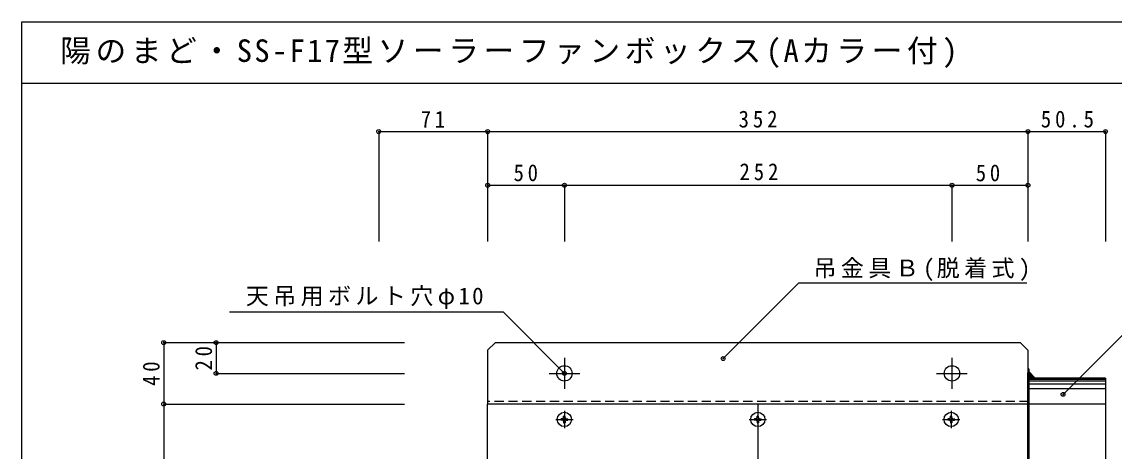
# Model space of a CAD drawing. Units: millimetres, scale not verified. Extents: x -2083 to 2037, y -682 to 723.
# Drawn here: x -2083 to -1372, y 444 to 723 of the extents above; entities that cross this region are included whole.
import ezdxf

# ---------------------------------------------------------------- set-up
doc = ezdxf.new("R2010")
doc.units = ezdxf.units.MM
doc.header["$LTSCALE"] = 5
doc.header["$PDMODE"] = 32
doc.header["$PDSIZE"] = 2.5
for name, pattern in [('CHAIN1', [8, 5, -1, 1, -1]), ('CHAIN2', [12, 9, -1, 1, -1]), ('DASHED1', [1.8, 1.2, -0.6])]:
    doc.linetypes.add(name, pattern=pattern)
doc.layers.add('0-0', color=4, linetype='Continuous')
doc.layers.add('F-0', color=2, linetype='Continuous')
doc.styles.add('ＭＳ ゴシック', font='')
doc.styles.get('ＭＳ ゴシック').set_extended_font_data('MS Gothic')

msp = doc.modelspace()

# ---------------------------------------------------------------- linework, layer by layer
at = {"layer": '0-0'}
for p, q in [((-1850.862, 651.871), (-1779.862, 651.871)), ((-1850.862, 651.871), (-1850.862, 580.228)), ((-1779.862, 651.871), (-1427.862, 651.871)), ((-1779.862, 651.871), (-1779.862, 580.228)), ((-1427.862, 651.871), (-1377.362, 651.871)), ((-1427.862, 651.871), (-1427.862, 580.228)), ((-1377.362, 651.871), (-1377.362, 580.228)), ((-1779.862, 616.929), (-1729.862, 616.929)), ((-1779.862, 616.929), (-1779.862, 580.228)), ((-1729.862, 616.929), (-1477.362, 616.929)), ((-1729.862, 616.929), (-1729.862, 580.228)), ((-1477.362, 616.929), (-1427.862, 616.929)), ((-1477.362, 616.929), (-1477.362, 580.228)), ((-1427.862, 616.929), (-1427.862, 580.228)), ((-1626.443, 504.086), (-1577.056, 553.473)), ((-1577.056, 553.473), (-1428.689, 553.473)), ((-1404.995, 480.783), (-1342.941, 542.838)), ((-1990.936, 514.461), (-1990.936, 474.461)), ((-1990.936, 514.461), (-1834.137, 514.461)), ((-1956.794, 514.461), (-1956.794, 494.461)), ((-1956.794, 514.461), (-1834.137, 514.461)), ((-1956.794, 494.461), (-1834.137, 494.461)), ((-1423.125, 491.368), (-1427.362, 495.604)), ((-1377.362, 491.068), (-1427.362, 491.068)), ((-1377.362, 490.42), (-1427.362, 490.42)), ((-1377.362, 489.42), (-1427.362, 489.42)), ((-1377.362, 487.42), (-1427.362, 487.42)), ((-1377.362, 484.42), (-1427.362, 484.42)), ((-1990.936, 474.461), (-1834.137, 474.461)), ((-1990.936, 474.461), (-1990.936, 129.461)), ((-1377.362, 474.42), (-1427.362, 474.42)), ((-1730.962, 464.967), (-1732.081, 464.95)), ((-1730.962, 463.955), (-1732.081, 463.971)), ((-1730.962, 464.967), (-1730.556, 465.155)), ((-1730.962, 463.955), (-1730.556, 463.766)), ((-1730.368, 465.561), (-1730.556, 465.155)), ((-1730.368, 463.361), (-1730.556, 463.766)), ((-1730.368, 465.561), (-1730.351, 466.68)), ((-1730.368, 463.361), (-1730.351, 462.241)), ((-1729.355, 465.561), (-1729.372, 466.68)), ((-1729.355, 463.361), (-1729.372, 462.241)), ((-1729.355, 465.561), (-1729.167, 465.155)), ((-1729.355, 463.361), (-1729.167, 463.766)), ((-1728.762, 464.967), (-1729.167, 465.155)), ((-1728.762, 463.955), (-1729.167, 463.766)), ((-1728.762, 464.967), (-1727.642, 464.95)), ((-1728.762, 463.955), (-1727.642, 463.971)), ((-1604.962, 464.967), (-1606.081, 464.95)), ((-1604.962, 463.955), (-1606.081, 463.971)), ((-1604.962, 464.967), (-1604.556, 465.155)), ((-1604.962, 463.955), (-1604.556, 463.766)), ((-1604.368, 465.561), (-1604.556, 465.155)), ((-1604.368, 463.361), (-1604.556, 463.766)), ((-1604.368, 465.561), (-1604.351, 466.68)), ((-1604.368, 463.361), (-1604.351, 462.241)), ((-1603.355, 465.561), (-1603.372, 466.68)), ((-1603.355, 463.361), (-1603.372, 462.241)), ((-1603.355, 465.561), (-1603.167, 465.155)), ((-1603.355, 463.361), (-1603.167, 463.766)), ((-1602.762, 464.967), (-1603.167, 465.155)), ((-1602.762, 463.955), (-1603.167, 463.766)), ((-1602.762, 464.967), (-1601.642, 464.95)), ((-1602.762, 463.955), (-1601.642, 463.971)), ((-1478.962, 464.967), (-1480.081, 464.95)), ((-1478.962, 463.955), (-1480.081, 463.971)), ((-1478.962, 464.967), (-1478.556, 465.155)), ((-1478.962, 463.955), (-1478.556, 463.766)), ((-1478.368, 465.561), (-1478.556, 465.155)), ((-1478.368, 463.361), (-1478.556, 463.766)), ((-1478.368, 465.561), (-1478.351, 466.68)), ((-1478.368, 463.361), (-1478.351, 462.241)), ((-1477.355, 465.561), (-1477.372, 466.68)), ((-1477.355, 463.361), (-1477.372, 462.241)), ((-1477.355, 465.561), (-1477.167, 465.155)), ((-1477.355, 463.361), (-1477.167, 463.766)), ((-1476.762, 464.967), (-1477.167, 465.155)), ((-1476.762, 463.955), (-1477.167, 463.766)), ((-1476.762, 464.967), (-1475.642, 464.95)), ((-1476.762, 463.955), (-1475.642, 463.971))]:
    msp.add_line(p, q, dxfattribs=at)
at = {"layer": '0-0', "color": 7}
for p, q in [((-1774.862, 514.461), (-1432.862, 514.461)), ((-1432.862, 514.461), (-1427.862, 509.461)), ((-1427.862, 509.461), (-1427.862, 474.461)), ((-1427.362, 497.368), (-1427.862, 497.368)), ((-1427.862, 497.368), (-1427.862, 232.368)), ((-1427.862, 266.368), (-1427.862, 494.868)), ((-1427.362, 497.368), (-1427.362, 232.368)), ((-1427.362, 266.368), (-1427.362, 494.868)), ((-1377.362, 491.368), (-1427.362, 491.368)), ((-1779.862, 130.461), (-1779.862, 474.461)), ((-1427.862, 474.461), (-1779.862, 474.461))]:
    msp.add_line(p, q, dxfattribs=at)
at = {"layer": '0-0', "linetype": 'CHAIN1'}
for p, q in [((-1729.862, 504.461), (-1729.862, 484.461)), ((-1477.362, 504.461), (-1477.362, 484.461)), ((-1739.862, 494.461), (-1719.862, 494.461)), ((-1487.362, 494.461), (-1467.362, 494.461)), ((-1603.862, 474.461), (-1603.862, 459.461)), ((-1734.862, 464.461), (-1724.862, 464.461)), ((-1734.862, 464.461), (-1724.862, 464.461)), ((-1729.862, 469.461), (-1729.862, 459.461)), ((-1729.862, 469.461), (-1729.862, 459.461)), ((-1608.862, 464.461), (-1598.862, 464.461)), ((-1608.862, 464.461), (-1598.862, 464.461)), ((-1603.862, 469.461), (-1603.862, 459.461)), ((-1482.862, 464.461), (-1472.862, 464.461)), ((-1482.862, 464.461), (-1472.862, 464.461)), ((-1477.862, 469.461), (-1477.862, 459.461)), ((-1477.862, 469.461), (-1477.862, 459.461))]:
    msp.add_line(p, q, dxfattribs=at)
at = {"layer": '0-0', "color": 7, "linetype": 'DASHED1'}
msp.add_line((-1427.362, 476.061), (-1779.862, 476.061), dxfattribs=at)
at = {"layer": '0-0', "linetype": 'CHAIN2'}
for p, q in [((-1729.862, 470.111), (-1729.862, 458.811)), ((-1603.862, 470.111), (-1603.862, 195.461)), ((-1477.862, 470.111), (-1477.862, 458.811)), ((-1735.512, 464.461), (-1724.212, 464.461)), ((-1609.512, 464.461), (-1598.212, 464.461)), ((-1483.512, 464.461), (-1472.212, 464.461))]:
    msp.add_line(p, q, dxfattribs=at)
at = {"layer": '0-0'}
msp.add_lwpolyline([(-1729.862, 494.461), (-1769.635, 534.234), (-1948.048, 534.234)], dxfattribs=at)
at = {"layer": '0-0', "color": 7}
for points in [[(-1774.862, 514.461), (-1779.862, 509.461), (-1779.862, 474.461)], [(-1377.362, 491.368), (-1377.362, 238.368), (-1427.362, 238.368)]]:
    msp.add_lwpolyline(points, dxfattribs=at)
at = {"layer": '0-0'}
for centre, radius in [((-1729.862, 494.461), 5), ((-1729.862, 464.461), 4.65), ((-1603.862, 464.461), 4.65), ((-1477.862, 464.461), 4.65)]:
    msp.add_circle(centre, radius, dxfattribs=at)
at = {"layer": '0-0', "color": 7}
for centre in [(-1729.862, 494.461), (-1477.362, 494.461)]:
    msp.add_circle(centre, 5, dxfattribs=at)
at = {"layer": '0-0'}
for centre, start, end in [((-1729.862, 464.461), 167.56226, 192.43773), ((-1729.862, 464.461), 77.56226, 102.43773), ((-1729.862, 464.461), 347.56226, 12.43773), ((-1603.862, 464.461), 167.56226, 192.43773), ((-1603.862, 464.461), 77.56226, 102.43773), ((-1603.862, 464.461), 347.56226, 12.43773), ((-1477.862, 464.461), 167.56226, 192.43773), ((-1477.862, 464.461), 77.56226, 102.43773), ((-1477.862, 464.461), 347.56226, 12.43773), ((-1729.862, 464.461), 257.56226, 282.43773), ((-1603.862, 464.461), 257.56226, 282.43773), ((-1477.862, 464.461), 257.56226, 282.43773)]:
    msp.add_arc(centre, 2.273, start, end, dxfattribs=at)
at = {"layer": '0-0', "color": 5}
for p in [(-1850.862, 651.871), (-1779.862, 651.871), (-1427.862, 651.871), (-1377.362, 651.871), (-1779.862, 616.929), (-1729.862, 616.929), (-1477.362, 616.929), (-1427.862, 616.929), (-1990.936, 514.461), (-1956.794, 514.461), (-1626.443, 504.086), (-1956.794, 494.461), (-1729.862, 494.461), (-1404.995, 480.783), (-1990.936, 474.461)]:
    msp.add_point(p, dxfattribs=at)
at = {"layer": '0-0', "color": 254}
msp.add_solid([(-1423.125, 491.368), (-1427.362, 491.368), (-1427.362, 495.604)], dxfattribs=at)
at = {"layer": 'F-0', "color": 5}
msp.add_line((-2083.336, 683.308), (-63.336, 683.308), dxfattribs=at)
msp.add_lwpolyline([(-2083.336, -681.692), (-2083.336, 723.308), (-63.336, 723.308)], dxfattribs=at)

# ---------------------------------------------------------------- texts
at = {"layer": '0-0', "color": 7, "char_height": 11, "attachment_point": 7, "style": 'ＭＳ ゴシック'}
for s, insert in [('\\T1.36;\\W0.9;71', (-1823.487, 654.371)), ('\\T1.38;\\W0.9;352', (-1616.362, 654.371)), ('\\T1.38;\\W0.9;50.5', (-1419.487, 654.371)), ('\\T1.36;\\W0.9;50', (-1762.987, 619.429)), ('\\T1.38;\\W0.9;252', (-1615.794, 620.071)), ('\\T1.36;\\W0.9;50', (-1461.867, 619.345)), ('\\T1.19;吊金具Ｂ(脱着式)', (-1567.645, 554.607)), ('\\T1.19;天吊用ボルト穴φ10', (-1937.425, 536.41))]:
    msp.add_mtext(s, dxfattribs=dict(at, insert=insert))
at = {"layer": '0-0', "color": 7, "char_height": 11, "attachment_point": 7, "rotation": 90, "style": 'ＭＳ ゴシック'}
for s, insert in [('\\T1.36;\\W0.9;20', (-1959.294, 496.336)), ('\\T1.36;\\W0.9;40', (-1993.436, 486.336))]:
    msp.add_mtext(s, dxfattribs=dict(at, insert=insert))
at = {"layer": 'F-0', "color": 7, "insert": (-2058.336, 693.308), "char_height": 14.66, "attachment_point": 7, "style": 'ＭＳ ゴシック'}
msp.add_mtext('\\T1.15;陽のまど・SS-F17型ソーラーファンボックス(Aカラー付)', dxfattribs=at)

doc.saveas('drawing.dxf')
